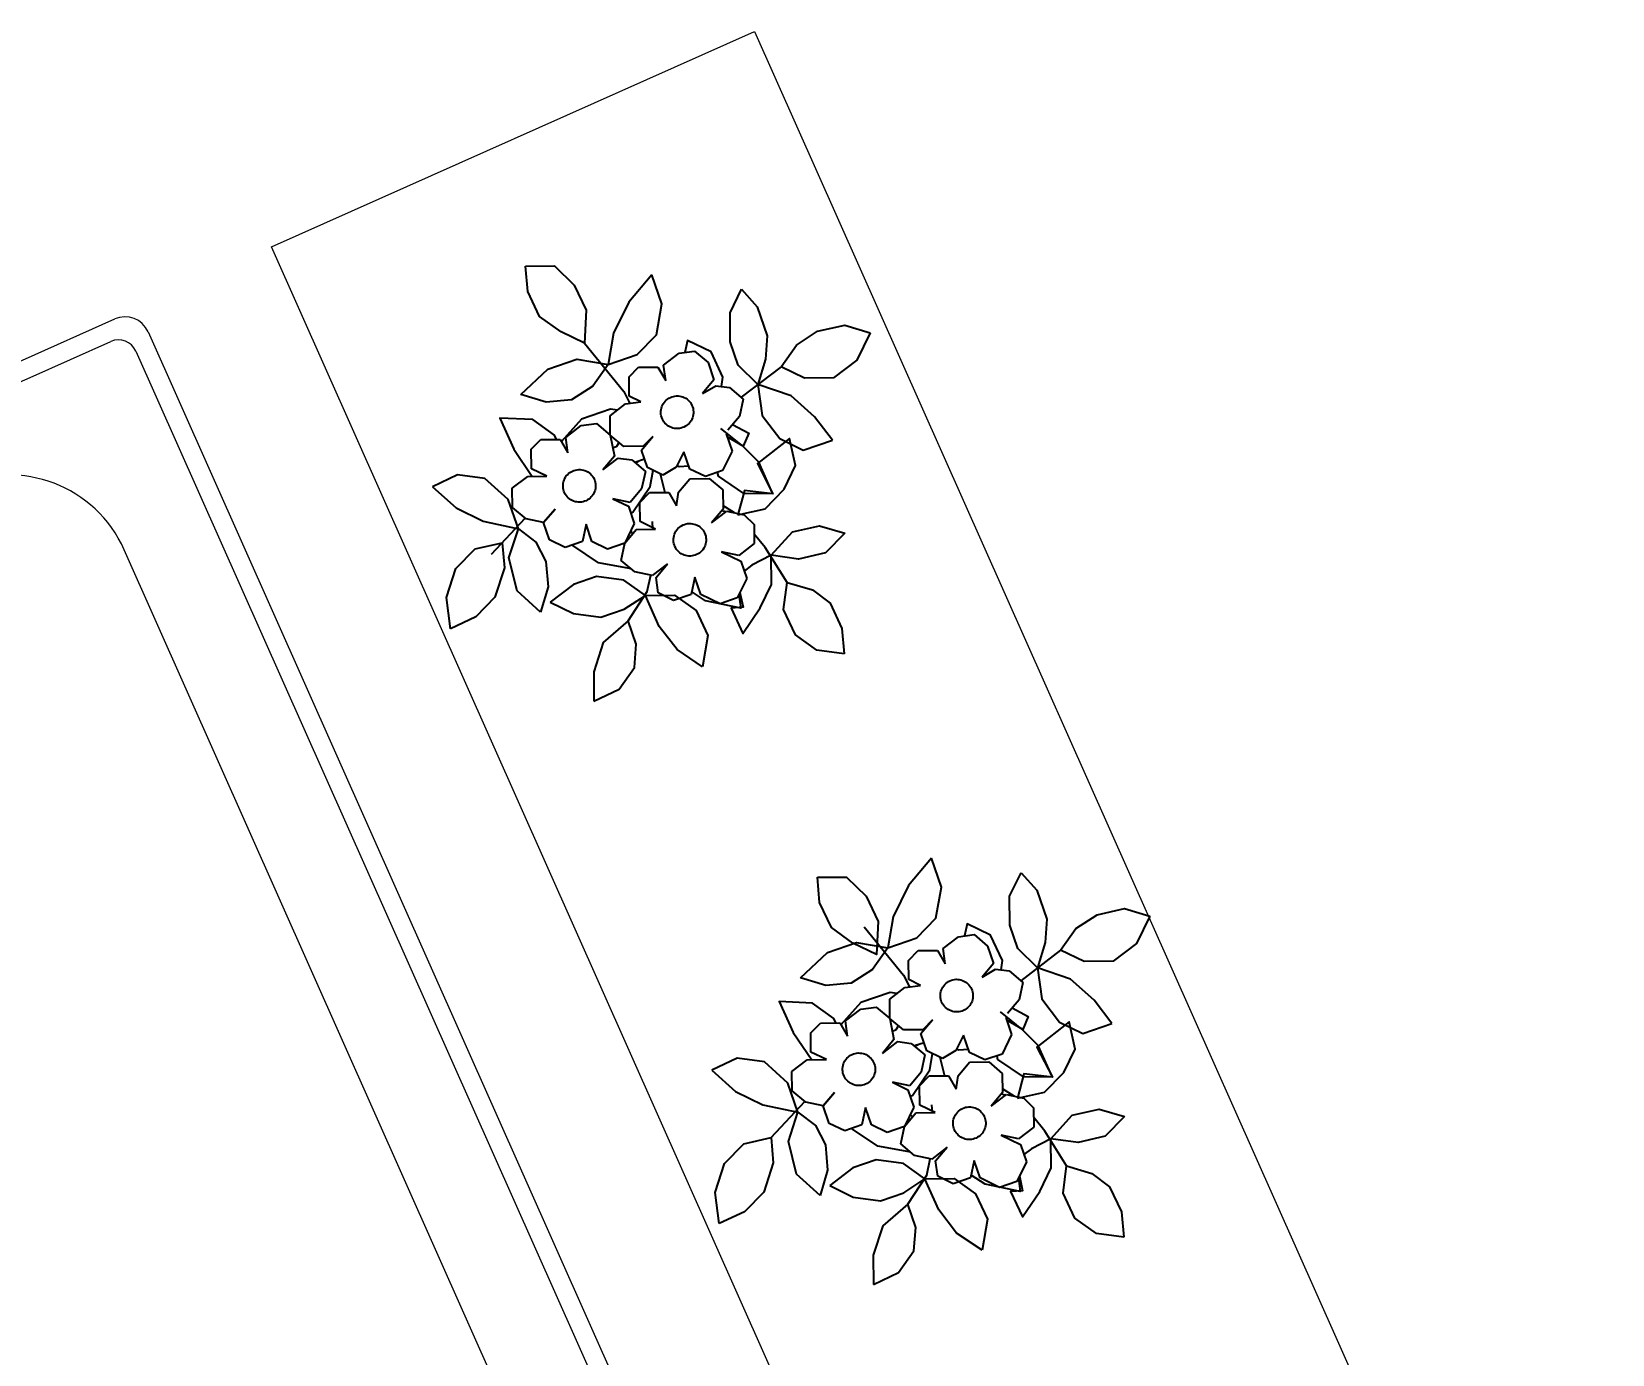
# Model space of a CAD drawing. Header units: inches. Extents: x -422522 to 22891, y -2973 to 414515.
# Drawn here: x 7956.5 to 8106.7, y 9887.3 to 10013 of the extents above; entities that cross this region are included whole.
import ezdxf

# ---------------------------------------------------------------- set-up
doc = ezdxf.new("R2010")
doc.units = ezdxf.units.IN
doc.header["$MEASUREMENT"] = 0
doc.layers.get('0').update_dxf_attribs({"lineweight": 25})
doc.layers.add('ARREDAMENTO', color=8, linetype='Continuous', lineweight=18)
doc.layers.add('QUOTE', color=6, linetype='Continuous', lineweight=9)
doc.styles.get("Standard").update_dxf_attribs({"font": 'Arial.ttf'})
doc.dimstyles.get("Standard").update_dxf_attribs({"dimtxt": 15, "dimasz": 10, "dimexe": 10, "dimexo": 10, "dimgap": 5, "dimtad": 2, "dimtih": 1, "dimtoh": 1, "dimdec": 0, "dimzin": 0, "dimdsep": 46, "dimtxsty": 'Standard', "dimblk": 'OBLIQUE', "dimblk1": 'OBLIQUE', "dimblk2": 'OBLIQUE', "dimcen": 0.09, "dimdle": 10, "dimadec": 0, "dimazin": 0, "dimtfac": 1, "dimtdec": 0, "dimtofl": 0, "dimtmove": 0, "dimatfit": 3, "dimldrblk": 'OBLIQUE', "dimfxl": 1, "dimtolj": 1, "dimtzin": 0, "dimarcsym": 0})

# ---------------------------------------------------------------- blocks, each defined once
blk = doc.blocks.new('vasca')
at = {"layer": 'ARREDAMENTO'}
for p, q in [((11001.47, 4427.4), (11207.6, 4427.4)), ((11001.47, 4427.4), (11207.6, 4427.4)), ((11207.6, 4427.4), (11215.6, 4427.4)), ((11207.6, 4427.4), (11215.6, 4427.4)), ((10999.47, 4312.54), (10999.47, 4425.4)), ((10999.47, 4312.54), (10999.47, 4425.4)), ((11002.47, 4425.9), (11207.6, 4425.9)), ((11207.6, 4425.9), (11214.6, 4425.9)), ((11217.6, 4425.4), (11217.6, 4312.54)), ((11217.6, 4425.4), (11217.6, 4312.54)), ((11000.97, 4312.54), (11000.97, 4424.4)), ((11216.1, 4424.4), (11216.1, 4312.54)), ((11016.47, 4420.4), (11198.85, 4420.4)), ((11006.47, 4327.54), (11006.47, 4410.4)), ((11208.85, 4327.54), (11208.85, 4410.4)), ((11198.85, 4317.54), (11016.47, 4317.54))]:
    blk.add_line(p, q, dxfattribs=at)
for radius in [4.62, 2.82]:
    blk.add_circle((11107.57, 4328.92), radius, dxfattribs=at)
for centre, radius, start, end in [((11001.47, 4425.4), 2, 90, 180), ((11001.47, 4425.4), 2, 90, 180), ((11215.6, 4425.4), 2, 0, 90), ((11215.6, 4425.4), 2, 0, 90), ((11002.47, 4424.4), 1.5, 90, 180), ((11214.6, 4424.4), 1.5, 0, 90), ((11016.47, 4410.4), 10, 90, 180), ((11198.85, 4410.4), 10, 0, 90), ((11016.47, 4327.54), 10, 180, 270), ((11198.85, 4327.54), 10, 270, 0)]:
    blk.add_arc(centre, radius, start, end, dxfattribs=at)
blk = doc.blocks.new('_Oblique')
at = {"color": 0, "linetype": 'ByBlock', "lineweight": -2}
blk.add_line((-0.5, -0.5), (0.5, 0.5), dxfattribs=at)
blk = doc.blocks.new('*D95')
at = {"layer": 'Defpoints', "color": 0, "transparency": 16777216}
for p in [(8396.24, 9975.43), (8426.04, 9908.49), (7802.7, 9711.17)]:
    blk.add_point(p, dxfattribs=at)
at = {"layer": 'QUOTE', "color": 0, "lineweight": -2, "transparency": 16777216}
for p, q in [((8400.3, 9966.3), (8430.11, 9899.35)), ((7823.37, 9640.16), (8435.18, 9912.55)), ((7806.77, 9702.04), (7836.57, 9635.09))]:
    blk.add_line(p, q, dxfattribs=at)
at = {"layer": 'QUOTE', "color": 0, "lineweight": -2, "transparency": 16777216, "xscale": 10, "yscale": 10, "zscale": 10}
for p, rotation in [((8426.04, 9908.49), 23.99999999997978), ((7832.5, 9644.23), 203.9999999999798)]:
    blk.add_blockref('_Oblique', p, dxfattribs=dict(at, rotation=rotation))
at = {"layer": 'QUOTE', "color": 0, "transparency": 16777216, "insert": (8137.54, 9757.79), "char_height": 15, "attachment_point": 5}
blk.add_mtext('\\A1;650', dxfattribs=at)

msp = doc.modelspace()

# ---------------------------------------------------------------- linework, layer by layer
at = {"layer": 'ARREDAMENTO', "linetype": 'Continuous', "lineweight": -3}
for p, q in [((8018.06, 9982.4), (8019.52, 9982.59)), ((8019.52, 9982.59), (8020.82, 9981.51)), ((8013.31, 9980.15), (8014.22, 9981.07)), ((8014.22, 9981.07), (8016.05, 9981.09)), ((8016.05, 9981.09), (8016.8, 9979.82)), ((8016.6, 9981.28), (8018.06, 9982.4)), ((8016.8, 9979.82), (8016.6, 9981.28)), ((8020.82, 9981.51), (8021.38, 9979.86)), ((8013.33, 9978.31), (8013.31, 9980.15)), ((8021.38, 9979.86), (8020.3, 9978.57)), ((8014.43, 9977.77), (8013.33, 9978.31)), ((8020.3, 9978.57), (8021.57, 9979.31)), ((8021.57, 9979.31), (8022.86, 9979.14)), ((8022.86, 9979.14), (8024.15, 9978.05)), ((8024.15, 9978.05), (8023.8, 9976.4)), ((8011.51, 9976.46), (8012.97, 9977.58)), ((8011.53, 9974.63), (8011.51, 9976.46)), ((8012.97, 9977.58), (8014.43, 9977.77)), ((8023.8, 9976.4), (8022.71, 9975.1)), ((8007.31, 9974.4), (8008.77, 9975.52)), ((8008.77, 9975.52), (8010.23, 9975.71)), ((8010.23, 9975.71), (8011.53, 9974.63)), ((8004.02, 9973.27), (8004.93, 9974.19)), ((8004.93, 9974.19), (8006.76, 9974.21)), ((8006.76, 9974.21), (8007.51, 9972.94)), ((8007.51, 9972.94), (8007.31, 9974.4)), ((8012.82, 9973.54), (8011.53, 9974.63)), ((8011.53, 9974.63), (8011.92, 9972.61)), ((8014.66, 9973.56), (8012.82, 9973.54)), ((8014.48, 9973.19), (8015.57, 9974.48)), ((8015.57, 9974.48), (8014.66, 9973.56)), ((8022.53, 9974.74), (8023.1, 9973.09)), ((8004.04, 9971.43), (8004.02, 9973.27)), ((8011.92, 9972.61), (8010.83, 9971.32)), ((8010.83, 9971.32), (8012.28, 9972.43)), ((8012.28, 9972.43), (8013.57, 9972.26)), ((8013.57, 9972.26), (8014.87, 9971.17)), ((8015.05, 9971.54), (8014.48, 9973.19)), ((8018.52, 9973.04), (8017.8, 9971.57)), ((8019.08, 9971.4), (8018.52, 9973.04)), ((8023.1, 9973.09), (8022.2, 9971.25)), ((8002.22, 9969.58), (8003.68, 9970.7)), ((8003.68, 9970.7), (8005.51, 9970.71)), ((8005.51, 9970.71), (8004.04, 9971.43)), ((8014.87, 9971.17), (8014.51, 9969.52)), ((8016.52, 9970.82), (8015.05, 9971.54)), ((8017.8, 9971.57), (8016.52, 9970.82)), ((8018, 9969.19), (8019.09, 9970.48)), ((8020.56, 9970.68), (8019.08, 9971.4)), ((8019.09, 9970.48), (8020.93, 9970.5)), ((8022.2, 9971.25), (8020.56, 9970.68)), ((8020.93, 9970.5), (8022.22, 9969.41)), ((8002.24, 9967.75), (8002.22, 9969.58)), ((8014.51, 9969.52), (8013.43, 9968.22)), ((8014.34, 9968.23), (8015.25, 9969.16)), ((8015.25, 9969.16), (8017.09, 9969.18)), ((8017.09, 9969.18), (8017.83, 9967.9)), ((8017.83, 9967.9), (8018, 9969.19)), ((8022.22, 9969.41), (8022.24, 9967.58)), ((8003.54, 9966.66), (8002.24, 9967.75)), ((8005.19, 9966.31), (8006.28, 9967.6)), ((8006.28, 9967.6), (8005.19, 9966.31)), ((8013.43, 9968.22), (8011.77, 9968.57)), ((8011.77, 9968.57), (8013.25, 9967.86)), ((8013.25, 9967.86), (8013.81, 9966.21)), ((8014.36, 9966.4), (8014.34, 9968.23)), ((8022.24, 9967.58), (8021.15, 9966.28)), ((8021.15, 9966.28), (8022.61, 9967.4)), ((8022.61, 9967.4), (8024.26, 9967.05)), ((8005.19, 9966.31), (8003.54, 9966.66)), ((8005.76, 9964.66), (8005.19, 9966.31)), ((8009.23, 9966.16), (8008.88, 9964.51)), ((8009.79, 9964.52), (8009.23, 9966.16)), ((8013.81, 9966.21), (8012.91, 9964.37)), ((8015.84, 9965.68), (8014.36, 9966.4)), ((8024.26, 9967.05), (8025.19, 9966.14)), ((8025.19, 9966.14), (8025.2, 9964.31)), ((8007.23, 9963.94), (8005.76, 9964.66)), ((8008.88, 9964.51), (8007.23, 9963.94)), ((8011.27, 9963.8), (8009.79, 9964.52)), ((8012.91, 9964.37), (8014, 9965.66)), ((8014, 9965.66), (8015.84, 9965.68)), ((8012.91, 9964.37), (8011.27, 9963.8)), ((8012.56, 9962.71), (8012.91, 9964.37)), ((8023.75, 9963.19), (8022.09, 9963.54)), ((8022.09, 9963.54), (8023.94, 9962.64)), ((8025.2, 9964.31), (8023.75, 9963.19)), ((8013.86, 9961.62), (8012.56, 9962.71)), ((8015.51, 9961.27), (8013.86, 9961.62)), ((8016.97, 9962.39), (8015.51, 9961.27)), ((8015.88, 9961.09), (8016.97, 9962.39)), ((8023.94, 9962.64), (8024.5, 9961)), ((8016.08, 9959.63), (8015.88, 9961.09)), ((8019.55, 9961.13), (8019.2, 9959.48)), ((8020.12, 9959.49), (8019.55, 9961.13)), ((8024.5, 9961), (8023.6, 9959.15)), ((8017.55, 9958.91), (8016.08, 9959.63)), ((8019.2, 9959.48), (8017.55, 9958.91)), ((8021.96, 9958.59), (8020.12, 9959.49)), ((8023.6, 9959.15), (8021.96, 9958.59)), ((8043.16, 9925.86), (8044.62, 9926.97)), ((8044.62, 9926.97), (8046.09, 9927.17)), ((8046.09, 9927.17), (8047.38, 9926.08)), ((8039.87, 9924.72), (8040.78, 9925.65)), ((8040.78, 9925.65), (8042.62, 9925.67)), ((8042.62, 9925.67), (8043.36, 9924.39)), ((8043.36, 9924.39), (8043.16, 9925.86)), ((8047.38, 9926.08), (8047.95, 9924.44)), ((8039.89, 9922.89), (8039.87, 9924.72)), ((8047.95, 9924.44), (8046.86, 9923.14)), ((8046.86, 9923.14), (8048.14, 9923.89)), ((8048.14, 9923.89), (8049.42, 9923.72)), ((8039.53, 9922.15), (8041, 9922.35)), ((8041, 9922.35), (8039.89, 9922.89)), ((8049.42, 9923.72), (8050.72, 9922.63)), ((8050.72, 9922.63), (8050.37, 9920.98)), ((8038.08, 9921.04), (8039.53, 9922.15)), ((8038.09, 9919.2), (8038.08, 9921.04)), ((8050.37, 9920.98), (8049.28, 9919.68)), ((8033.88, 9918.98), (8035.33, 9920.09)), ((8035.33, 9920.09), (8036.8, 9920.29)), ((8036.8, 9920.29), (8038.09, 9919.2)), ((8030.59, 9917.84), (8031.49, 9918.77)), ((8030.6, 9916.01), (8030.59, 9917.84)), ((8031.49, 9918.77), (8033.33, 9918.79)), ((8033.33, 9918.79), (8034.07, 9917.51)), ((8034.07, 9917.51), (8033.88, 9918.98)), ((8039.39, 9918.12), (8038.09, 9919.2)), ((8038.09, 9919.2), (8038.48, 9917.19)), ((8041.22, 9918.13), (8039.39, 9918.12)), ((8041.04, 9917.77), (8042.13, 9919.06)), ((8042.13, 9919.06), (8041.22, 9918.13)), ((8049.1, 9919.31), (8049.66, 9917.67)), ((8038.48, 9917.19), (8037.39, 9915.89)), ((8037.39, 9915.89), (8038.85, 9917.01)), ((8038.85, 9917.01), (8040.13, 9916.84)), ((8040.13, 9916.84), (8041.43, 9915.75)), ((8041.61, 9916.12), (8041.04, 9917.77)), ((8045.08, 9917.62), (8044.36, 9916.15)), ((8045.65, 9915.98), (8045.08, 9917.62)), ((8049.66, 9917.67), (8048.77, 9915.82)), ((8028.79, 9914.16), (8030.24, 9915.27)), ((8030.24, 9915.27), (8032.08, 9915.29)), ((8032.08, 9915.29), (8030.6, 9916.01)), ((8041.43, 9915.75), (8041.08, 9914.1)), ((8043.08, 9915.4), (8041.61, 9916.12)), ((8044.36, 9916.15), (8043.08, 9915.4)), ((8044.57, 9913.76), (8045.65, 9915.06)), ((8047.12, 9915.26), (8045.65, 9915.98)), ((8045.65, 9915.06), (8047.49, 9915.08)), ((8048.77, 9915.82), (8047.12, 9915.26)), ((8047.49, 9915.08), (8048.78, 9913.99)), ((8028.81, 9912.32), (8028.79, 9914.16)), ((8041.08, 9914.1), (8039.99, 9912.8)), ((8040.91, 9912.81), (8041.82, 9913.74)), ((8041.82, 9913.74), (8043.65, 9913.76)), ((8043.65, 9913.76), (8044.4, 9912.48)), ((8044.4, 9912.48), (8044.57, 9913.76)), ((8048.78, 9913.99), (8048.8, 9912.16)), ((8030.1, 9911.24), (8028.81, 9912.32)), ((8031.75, 9910.89), (8032.84, 9912.18)), ((8032.84, 9912.18), (8031.75, 9910.89)), ((8039.99, 9912.8), (8038.34, 9913.15)), ((8038.34, 9913.15), (8039.81, 9912.43)), ((8039.81, 9912.43), (8040.38, 9910.79)), ((8040.93, 9910.98), (8040.91, 9912.81)), ((8048.8, 9912.16), (8047.71, 9910.86)), ((8047.71, 9910.86), (8049.17, 9911.98)), ((8049.17, 9911.98), (8050.82, 9911.63)), ((8031.75, 9910.89), (8030.1, 9911.24)), ((8032.32, 9909.24), (8031.75, 9910.89)), ((8035.79, 9910.74), (8035.44, 9909.09)), ((8036.36, 9909.1), (8035.79, 9910.74)), ((8040.38, 9910.79), (8039.48, 9908.94)), ((8042.4, 9910.26), (8040.93, 9910.98)), ((8050.82, 9911.63), (8051.75, 9910.72)), ((8051.75, 9910.72), (8051.77, 9908.88)), ((8033.8, 9908.52), (8032.32, 9909.24)), ((8035.44, 9909.09), (8033.8, 9908.52)), ((8037.83, 9908.38), (8036.36, 9909.1)), ((8039.48, 9908.94), (8037.83, 9908.38)), ((8039.13, 9907.29), (8039.48, 9908.94)), ((8039.48, 9908.94), (8040.57, 9910.24)), ((8040.57, 9910.24), (8042.4, 9910.26)), ((8051.77, 9908.88), (8050.31, 9907.77)), ((8050.31, 9907.77), (8048.66, 9908.12)), ((8048.66, 9908.12), (8050.5, 9907.22)), ((8040.42, 9906.2), (8039.13, 9907.29)), ((8042.08, 9905.85), (8040.42, 9906.2)), ((8043.53, 9906.97), (8042.08, 9905.85)), ((8042.44, 9905.67), (8043.53, 9906.97)), ((8050.5, 9907.22), (8051.07, 9905.57)), ((8042.64, 9904.21), (8042.44, 9905.67)), ((8046.11, 9905.71), (8045.76, 9904.05)), ((8046.68, 9904.06), (8046.11, 9905.71)), ((8051.07, 9905.57), (8050.17, 9903.73)), ((8044.12, 9903.49), (8042.64, 9904.21)), ((8045.76, 9904.05), (8044.12, 9903.49)), ((8048.52, 9903.16), (8046.68, 9904.06)), ((8050.17, 9903.73), (8048.52, 9903.16))]:
    msp.add_line(p, q, dxfattribs=at)
at = {"layer": 'ARREDAMENTO'}
msp.add_lwpolyline([(7979.33, 9992.51), (8025.24, 10012.95), (8098.48, 9848.45), (8052.57, 9828.01)], close=True, dxfattribs=at)
at = {"layer": 'ARREDAMENTO', "linetype": 'Continuous', "lineweight": -3}
for points in [[(8003.47, 9990.67), (8006.24, 9990.7), (8008.11, 9988.87), (8009.24, 9986.48), (8009.09, 9983.34), (8006.86, 9984.42), (8004.81, 9985.88), (8003.68, 9988.27)], [(8015.49, 9989.86), (8013.29, 9987.26), (8011.85, 9984.29), (8011.32, 9981.33), (8014.08, 9982.28), (8015.91, 9984.14), (8016.44, 9987.1)], [(8023.99, 9988.47), (8025.49, 9986.82), (8026.44, 9984.06), (8026.27, 9981.85), (8025.56, 9979.44), (8023.69, 9981.27), (8022.93, 9983.47), (8022.91, 9986.24)], [(8036.22, 9984.34), (8034.95, 9981.75), (8032.75, 9980.06), (8029.98, 9980.04), (8027.76, 9981.12), (8029.22, 9983.17), (8031.23, 9984.48), (8033.81, 9985.06)], [(8003.04, 9978.47), (8005.6, 9980.9), (8008.36, 9981.85), (8011.32, 9981.33), (8009.86, 9979.28), (8007.85, 9977.97), (8005.45, 9977.76)], [(8032.63, 9974.15), (8030.94, 9976.35), (8028.71, 9978.36), (8025.56, 9979.44), (8025.96, 9976.49), (8027.64, 9974.29), (8029.87, 9973.2)], [(8023.65, 9967.04), (8026.23, 9967.62), (8028.06, 9969.49), (8029.14, 9971.72), (8028.56, 9974.3), (8025.51, 9971.91), (8026.97, 9969.05), (8024.27, 9969.37)], [(7994.63, 9969.71), (7996.87, 9967.7), (7999.46, 9966.44), (8002.8, 9965.73), (8001.84, 9968.49), (7999.61, 9970.5), (7997.02, 9970.84)], [(8033.82, 9965.3), (8031.99, 9963.43), (8029.41, 9962.85), (8026.83, 9963.2), (8028.84, 9965.43), (8031.41, 9966.01)], [(7996.36, 9956.23), (7995.96, 9959.18), (7996.85, 9961.96), (7998.68, 9963.82), (8001.26, 9964.4), (8001.47, 9962), (8000.57, 9959.22), (7998.74, 9957.36)], [(8004.9, 9957.81), (8002.67, 9959.82), (8001.9, 9962.95), (8002.8, 9965.73), (8004.47, 9964.45), (8005.41, 9962.62), (8005.62, 9960.22)], [(8005.82, 9958.74), (8008.04, 9957.66), (8010.63, 9957.31), (8012.84, 9958.07), (8014.86, 9959.39), (8012.81, 9960.84), (8010.23, 9961.19), (8008.02, 9960.43)], [(8033.75, 9953.85), (8031.16, 9954.19), (8029.12, 9955.65), (8027.98, 9958.04), (8028.33, 9960.63), (8030.74, 9959.91), (8032.41, 9958.64), (8033.54, 9956.25)], [(8020.28, 9952.61), (8017.87, 9954.24), (8016.18, 9956.44), (8014.86, 9959.39), (8017.63, 9959.41), (8019.68, 9957.96), (8020.81, 9955.57)], [(8009.97, 9949.36), (8012.36, 9950.5), (8013.82, 9952.54), (8013.98, 9954.76), (8013.22, 9956.97), (8010.84, 9954.91), (8009.95, 9952.13)], [(8042.05, 9934.44), (8039.86, 9931.83), (8038.41, 9928.86), (8037.89, 9925.9), (8040.65, 9926.86), (8042.47, 9928.72), (8043, 9931.68)], [(8050.56, 9933.05), (8052.05, 9931.4), (8053, 9928.64), (8052.84, 9926.42), (8052.12, 9924.01), (8050.26, 9925.84), (8049.5, 9928.05), (8049.47, 9930.82)], [(8031.21, 9932.61), (8033.98, 9932.64), (8035.84, 9930.81), (8036.97, 9928.42), (8036.82, 9925.28), (8034.59, 9926.37), (8032.55, 9927.83), (8031.42, 9930.22)], [(8062.78, 9928.92), (8061.52, 9926.32), (8059.32, 9924.64), (8056.55, 9924.61), (8054.32, 9925.7), (8055.78, 9927.74), (8057.8, 9929.06), (8060.38, 9929.64)], [(8029.6, 9923.05), (8032.16, 9925.48), (8034.93, 9926.43), (8037.89, 9925.9), (8036.43, 9923.86), (8034.41, 9922.55), (8032.01, 9922.34)], [(8059.19, 9918.73), (8057.51, 9920.93), (8055.27, 9922.94), (8052.12, 9924.01), (8052.52, 9921.06), (8054.2, 9918.86), (8056.43, 9917.78)], [(8050.21, 9911.62), (8052.79, 9912.2), (8054.62, 9914.07), (8055.71, 9916.29), (8055.13, 9918.87), (8052.07, 9916.49), (8053.54, 9913.63), (8050.83, 9913.95)], [(8021.19, 9914.29), (8023.43, 9912.28), (8026.03, 9911.01), (8029.36, 9910.31), (8028.41, 9913.07), (8026.17, 9915.08), (8023.58, 9915.42)], [(8060.39, 9909.88), (8058.56, 9908.01), (8055.98, 9907.43), (8053.39, 9907.78), (8055.4, 9910.01), (8057.98, 9910.59)], [(8031.47, 9902.39), (8029.23, 9904.4), (8028.46, 9907.53), (8029.36, 9910.31), (8031.03, 9909.03), (8031.97, 9907.19), (8032.18, 9904.79)], [(8021.89, 9899.71), (8021.49, 9902.66), (8022.39, 9905.44), (8024.22, 9907.3), (8026.8, 9907.88), (8027.01, 9905.48), (8026.11, 9902.7), (8024.28, 9900.84)], [(8032.38, 9903.32), (8034.61, 9902.23), (8037.2, 9901.89), (8039.41, 9902.65), (8041.42, 9903.96), (8039.38, 9905.42), (8036.79, 9905.76), (8034.58, 9905)], [(8060.31, 9898.43), (8057.72, 9898.77), (8055.68, 9900.23), (8054.55, 9902.62), (8054.89, 9905.2), (8057.3, 9904.49), (8058.97, 9903.21), (8060.11, 9900.82)], [(8046.85, 9897.18), (8044.43, 9898.82), (8042.75, 9901.02), (8041.42, 9903.96), (8044.19, 9903.99), (8046.24, 9902.53), (8047.37, 9900.14)], [(8036.54, 9893.94), (8038.93, 9895.07), (8040.38, 9897.12), (8040.55, 9899.34), (8039.79, 9901.55), (8037.41, 9899.49), (8036.51, 9896.71)]]:
    msp.add_lwpolyline(points, close=True, dxfattribs=at)
for points in [[(8009.09, 9983.34), (8012.82, 9978.76), (8013.38, 9977.63)], [(8022.11, 9979.24), (8022.23, 9980.14), (8021.1, 9982.53), (8018.87, 9983.62), (8018.61, 9982.47)], [(8027.76, 9981.12), (8023.96, 9978.21)], [(8016.76, 9980.12), (8016.66, 9980.05)], [(8012.21, 9976.99), (8011.55, 9977.08), (8008.79, 9976.13), (8006.88, 9974.01)], [(8006.41, 9974.21), (8006.22, 9974.63), (8004.17, 9976.09), (8001.03, 9976.24), (8002.35, 9973.3), (8004.12, 9970.7)], [(8021.7, 9971.08), (8021.77, 9970.72), (8024.18, 9969.08), (8026.95, 9969.11), (8025.63, 9972.05), (8024.05, 9973.62), (8022.03, 9975.25)], [(8023.15, 9975.62), (8024.68, 9974.81), (8024.17, 9973.57), (8022.63, 9974.45)], [(8011.76, 9973.41), (8012.14, 9973.58), (8012.36, 9973.93)], [(8015.16, 9974.06), (8015.18, 9974.02)], [(8014.78, 9972.33), (8013.87, 9972.01)], [(8013.88, 9972), (8014.18, 9972.12)], [(8013.45, 9967.26), (8013.67, 9967.31), (8015.31, 9969.73), (8015.59, 9971.28)], [(8016.27, 9970.95), (8016.7, 9969.17)], [(8018.99, 9971.68), (8018.06, 9971.61), (8017.86, 9971.7)], [(8022.53, 9967.34), (8022.13, 9967.44)], [(8023.33, 9967.24), (8022.23, 9967.94)], [(8000.23, 9963.3), (8003.45, 9966.74)], [(8015.58, 9965.68), (8015.53, 9966.41)], [(8013.47, 9965.5), (8013.68, 9965.27)], [(8028.33, 9960.63), (8026.26, 9963.93), (8025.2, 9965.2)], [(8013.43, 9961.99), (8013.36, 9961.96), (8010.4, 9962.48), (8007.98, 9964.12), (8007.96, 9964.19)], [(8023.85, 9959.66), (8024.15, 9958.27), (8023, 9958.17), (8024.13, 9955.78), (8025.77, 9958.2), (8026.85, 9960.43), (8026.83, 9963.2), (8024.99, 9962.26), (8024.26, 9961.69)], [(8016.66, 9962.03), (8016.6, 9962.1)], [(8013.22, 9956.97), (8015.04, 9959.76), (8015.37, 9961.3)], [(8023.75, 9959.45), (8023.92, 9958.18), (8020.59, 9958.89), (8019.26, 9959.76)], [(8035.65, 9927.91), (8039.39, 9923.33), (8039.95, 9922.21)], [(8048.67, 9923.82), (8048.79, 9924.72), (8047.66, 9927.11), (8045.43, 9928.2), (8045.17, 9927.05)], [(8054.32, 9925.7), (8050.53, 9922.79)], [(8043.32, 9924.69), (8043.23, 9924.62)], [(8038.77, 9921.57), (8038.11, 9921.66), (8035.35, 9920.71), (8033.45, 9918.59)], [(8032.97, 9918.79), (8032.78, 9919.21), (8030.73, 9920.66), (8027.59, 9920.82), (8028.92, 9917.87), (8030.68, 9915.28)], [(8048.27, 9915.65), (8048.33, 9915.3), (8050.75, 9913.66), (8053.52, 9913.69), (8052.19, 9916.63), (8050.62, 9918.2), (8048.6, 9919.83)], [(8049.71, 9920.2), (8051.24, 9919.39), (8050.73, 9918.14), (8049.2, 9919.03)], [(8038.33, 9917.99), (8038.7, 9918.16), (8038.92, 9918.51)], [(8041.72, 9918.64), (8041.74, 9918.6)], [(8041.34, 9916.9), (8040.43, 9916.59)], [(8040.45, 9916.58), (8040.75, 9916.7)], [(8040.02, 9911.84), (8040.24, 9911.89), (8041.88, 9914.31), (8042.15, 9915.86)], [(8042.83, 9915.52), (8043.27, 9913.75)], [(8045.55, 9916.26), (8044.63, 9916.18), (8044.43, 9916.28)], [(8049.09, 9911.92), (8048.69, 9912.02)], [(8049.9, 9911.82), (8048.8, 9912.52)], [(8026.8, 9907.88), (8030.01, 9911.31)], [(8042.14, 9910.25), (8042.09, 9910.99)], [(8040.03, 9910.07), (8040.24, 9909.85)], [(8054.89, 9905.2), (8052.83, 9908.51), (8051.76, 9909.78)], [(8039.99, 9906.57), (8039.92, 9906.53), (8036.96, 9907.06), (8034.55, 9908.7), (8034.52, 9908.77)], [(8050.42, 9904.24), (8050.71, 9902.84), (8049.56, 9902.75), (8050.69, 9900.36), (8052.33, 9902.78), (8053.42, 9905.01), (8053.39, 9907.78), (8051.55, 9906.83), (8050.83, 9906.27)], [(8039.79, 9901.55), (8041.6, 9904.33), (8041.93, 9905.88)], [(8043.23, 9906.6), (8043.16, 9906.68)], [(8050.31, 9904.03), (8050.48, 9902.76), (8047.15, 9903.47), (8045.82, 9904.33)]]:
    msp.add_lwpolyline(points, dxfattribs=at)
for points in [[(8016.49, 9977.47, -0.098476), (8016.85, 9977.95, -0.098485), (8017.38, 9978.26, -0.098498), (8017.98, 9978.34, -0.098507), (8018.56, 9978.19, -0.098507), (8019.04, 9977.82, -0.098498), (8019.35, 9977.3, -0.098485), (8019.43, 9976.7, -0.098476), (8019.28, 9976.11, -0.098476), (8018.91, 9975.63, -0.098485), (8018.39, 9975.33, -0.098498), (8017.79, 9975.24, -0.098507), (8017.2, 9975.4, -0.098507), (8016.72, 9975.76, -0.098498), (8016.42, 9976.29, -0.098485), (8016.33, 9976.89, -0.098476)], [(8007.19, 9970.48, -0.098476), (8007.56, 9970.96, -0.098485), (8008.08, 9971.26, -0.098498), (8008.68, 9971.35, -0.098507), (8009.26, 9971.19, -0.098507), (8009.75, 9970.83, -0.098498), (8010.05, 9970.3, -0.098485), (8010.13, 9969.7, -0.098476), (8009.98, 9969.12, -0.098476), (8009.61, 9968.64, -0.098485), (8009.09, 9968.33, -0.098498), (8008.49, 9968.25, -0.098507), (8007.9, 9968.4, -0.098507), (8007.42, 9968.77, -0.098498), (8007.12, 9969.29, -0.098485), (8007.04, 9969.89, -0.098476)], [(8017.69, 9965.36, -0.098476), (8018.06, 9965.84, -0.098485), (8018.58, 9966.14, -0.098498), (8019.18, 9966.22, -0.098507), (8019.77, 9966.07, -0.098507), (8020.25, 9965.7, -0.098498), (8020.55, 9965.18, -0.098485), (8020.63, 9964.58, -0.098476), (8020.48, 9964, -0.098476), (8020.11, 9963.51, -0.098485), (8019.59, 9963.21, -0.098498), (8018.99, 9963.13, -0.098507), (8018.41, 9963.28, -0.098507), (8017.92, 9963.65, -0.098498), (8017.62, 9964.17, -0.098485), (8017.54, 9964.77, -0.098476)], [(8043.05, 9922.05, -0.098476), (8043.42, 9922.53, -0.098485), (8043.94, 9922.84, -0.098498), (8044.54, 9922.92, -0.098507), (8045.13, 9922.76, -0.098507), (8045.61, 9922.4, -0.098498), (8045.91, 9921.87, -0.098485), (8045.99, 9921.28, -0.098476), (8045.84, 9920.69, -0.098476), (8045.47, 9920.21, -0.098485), (8044.95, 9919.9, -0.098498), (8044.35, 9919.82, -0.098507), (8043.77, 9919.98, -0.098507), (8043.28, 9920.34, -0.098498), (8042.98, 9920.86, -0.098485), (8042.9, 9921.46, -0.098476)], [(8033.75, 9915.05, -0.098476), (8034.12, 9915.54, -0.098485), (8034.64, 9915.84, -0.098498), (8035.24, 9915.92, -0.098507), (8035.83, 9915.77, -0.098507), (8036.31, 9915.4, -0.098498), (8036.61, 9914.88, -0.098485), (8036.7, 9914.28, -0.098476), (8036.54, 9913.69, -0.098476), (8036.18, 9913.21, -0.098485), (8035.65, 9912.91, -0.098498), (8035.05, 9912.83, -0.098507), (8034.47, 9912.98, -0.098507), (8033.99, 9913.35, -0.098498), (8033.68, 9913.87, -0.098485), (8033.6, 9914.47, -0.098476)], [(8044.26, 9909.93, -0.098476), (8044.62, 9910.41, -0.098485), (8045.14, 9910.72, -0.098498), (8045.74, 9910.8, -0.098507), (8046.33, 9910.65, -0.098507), (8046.81, 9910.28, -0.098498), (8047.12, 9909.76, -0.098485), (8047.2, 9909.16, -0.098476), (8047.04, 9908.57, -0.098476), (8046.68, 9908.09, -0.098485), (8046.15, 9907.79, -0.098498), (8045.55, 9907.7, -0.098507), (8044.97, 9907.86, -0.098507), (8044.49, 9908.23, -0.098498), (8044.18, 9908.75, -0.098485), (8044.1, 9909.35, -0.098476)]]:
    msp.add_lwpolyline(points, format="xyb", close=True, dxfattribs=at)

# ---------------------------------------------------------------- block references
at = {"layer": 'ARREDAMENTO', "xscale": 1.2, "yscale": 1.2, "zscale": 1.2, "rotation": 24}
msp.add_blockref('vasca', (-2169.77, -342.06), dxfattribs=at)

# ---------------------------------------------------------------- dimensions: what is measured, and where the dimension line sits
at = {"layer": 'QUOTE'}
dim = msp.add_linear_dim(base=(8426.04, 9908.49), p1=(7802.7, 9711.17), p2=(8396.24, 9975.43), angle=24, dimstyle='Standard', dxfattribs=at)
dim.commit()
dim.dimension.update_dxf_attribs({"geometry": '*D95', "text_midpoint": (8137.54, 9757.79)})

doc.saveas('drawing.dxf')
